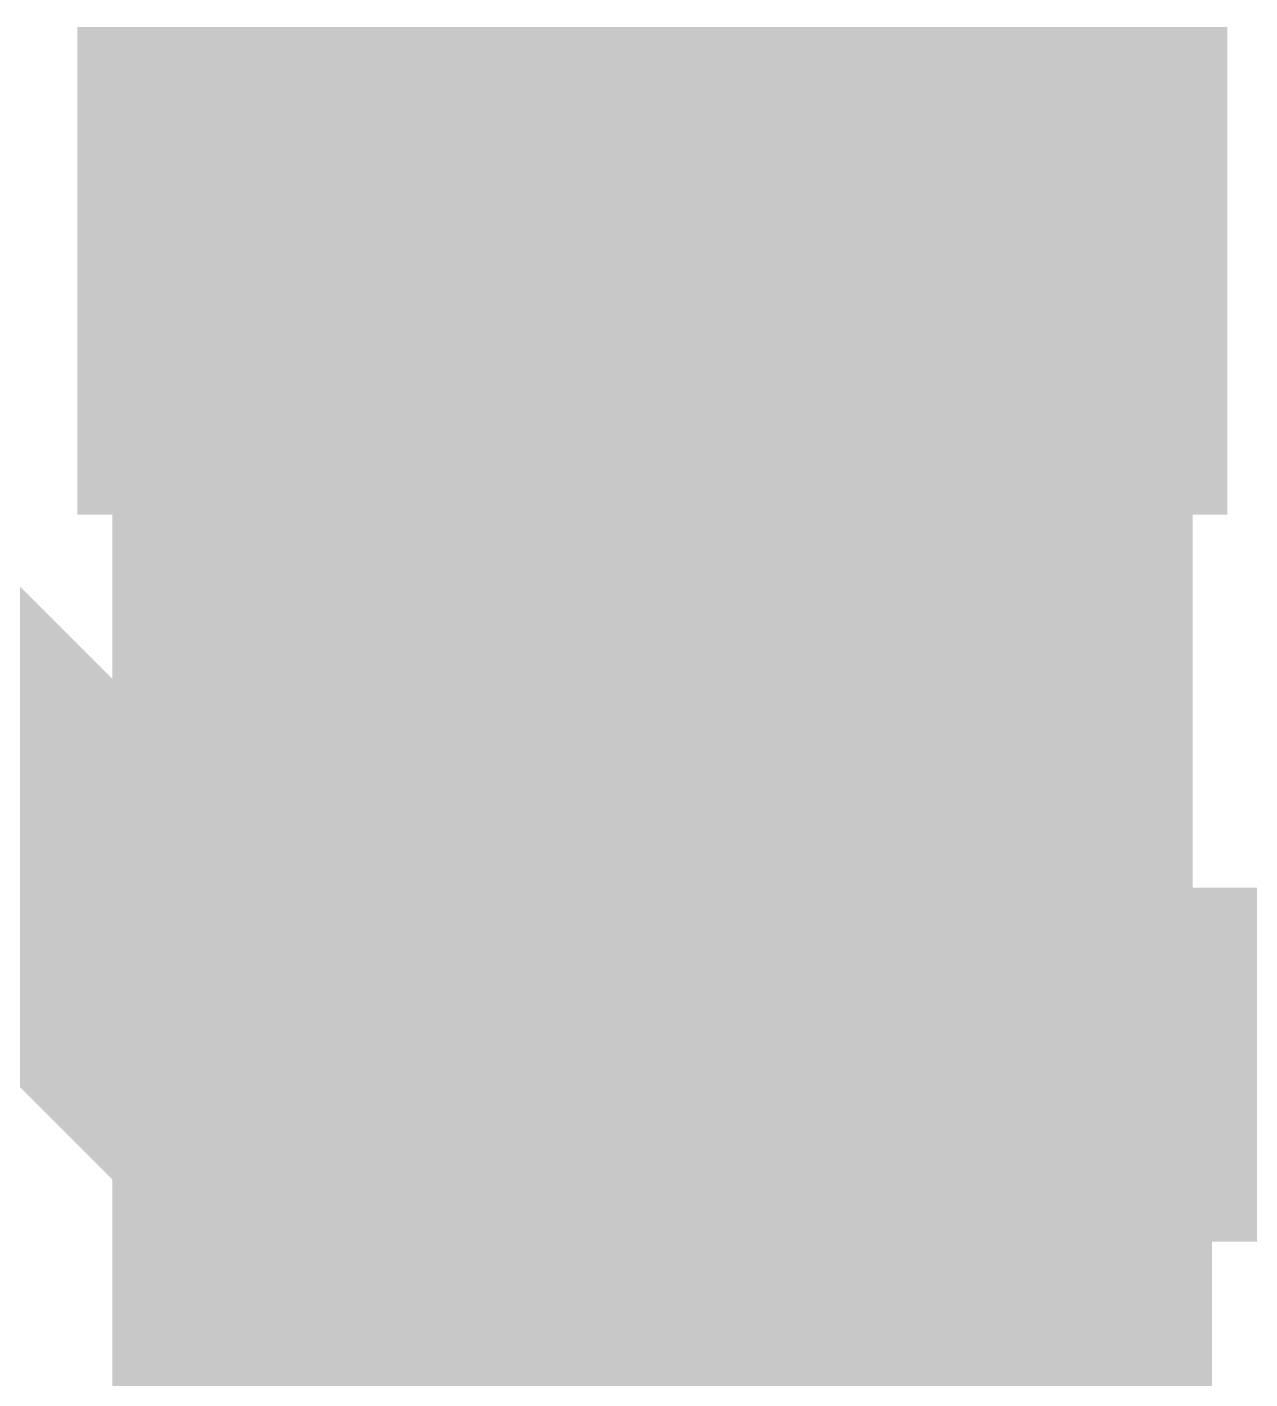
# Model space of a CAD drawing. Header units: inches. Extents: x 68 to 568, y 3 to 460.
# Drawn here: x 152.589 to 154.343, y 11.015 to 12.955 of the extents above; entities that cross this region are included whole.
import ezdxf

# ---------------------------------------------------------------- set-up
doc = ezdxf.new("R2010")
doc.units = ezdxf.units.IN
for name, color, linetype in [('Bottom Layer', 5, 'Continuous'), ('Top Layer', 1, 'Continuous'), ('Top Overlay', 2, 'Continuous'), ('Top Paste', 8, 'Continuous'), ('Top Solder', 216, 'Continuous')]:
    doc.layers.add(name, color=color, linetype=linetype)

# ---------------------------------------------------------------- blocks, each defined once
blk = doc.blocks.new('C___0402_126')
at = {"layer": 'Top Layer'}
for points in [[(-0.6985, -0.3175), (-0.6985, 0.3175), (-0.2413, 0.3175), (-0.2413, -0.3175)], [(0.2413, -0.3175), (0.2413, 0.3175), (0.6985, 0.3175), (0.6985, -0.3175)]]:
    blk.add_hatch(color=1, dxfattribs=at).paths.add_polyline_path(points)
at = {"layer": 'Top Paste'}
for points in [[(-0.6985, -0.3175), (-0.6985, 0.3175), (-0.2413, 0.3175), (-0.2413, -0.3175)], [(0.2413, -0.3175), (0.2413, 0.3175), (0.6985, 0.3175), (0.6985, -0.3175)]]:
    blk.add_hatch(color=8, dxfattribs=at).paths.add_polyline_path(points)
at = {"layer": 'Top Solder'}
for points in [[(-0.7585, -0.3775), (-0.7585, 0.3775), (-0.1813, 0.3775), (-0.1813, -0.3775)], [(0.1813, -0.3775), (0.1813, 0.3775), (0.7585, 0.3775), (0.7585, -0.3775)]]:
    blk.add_hatch(color=216, dxfattribs=at).paths.add_polyline_path(points)
at = {"layer": 'Top Overlay'}
for points in [[(-0.7874, 0.4064, 0.127, 0.127, 0), (-0.7874, -0.4064, 0.127, 0.127, 0)], [(-0.2794, 0.4064, 0.127, 0.127, 0), (-0.7874, 0.4064, 0.127, 0.127, 0)], [(0.7874, 0.4064, 0.127, 0.127, 0), (0.2794, 0.4064, 0.127, 0.127, 0)], [(0.7874, 0.4064, 0.127, 0.127, 0), (0.7874, -0.4064, 0.127, 0.127, 0)], [(-0.2794, -0.4064, 0.127, 0.127, 0), (-0.7874, -0.4064, 0.127, 0.127, 0)], [(0.7874, -0.4064, 0.127, 0.127, 0), (0.2794, -0.4064, 0.127, 0.127, 0)]]:
    blk.add_lwpolyline(points, format="xyseb", dxfattribs=at)
for points in [[(-0.8191, 0.4064, 0.0635, 0.0635, 1), (-0.7556, 0.4064, 0.0635, 0.0635, 1)], [(-0.8191, 0.4064, 0.0635, 0.0635, 1), (-0.7556, 0.4064, 0.0635, 0.0635, 1)], [(-0.3111, 0.4064, 0.0635, 0.0635, 1), (-0.2477, 0.4064, 0.0635, 0.0635, 1)], [(0.2477, 0.4064, 0.0635, 0.0635, 1), (0.3111, 0.4064, 0.0635, 0.0635, 1)], [(0.7556, 0.4064, 0.0635, 0.0635, 1), (0.8191, 0.4064, 0.0635, 0.0635, 1)], [(0.7556, 0.4064, 0.0635, 0.0635, 1), (0.8191, 0.4064, 0.0635, 0.0635, 1)], [(-0.8191, -0.4064, 0.0635, 0.0635, 1), (-0.7556, -0.4064, 0.0635, 0.0635, 1)], [(-0.8191, -0.4064, 0.0635, 0.0635, 1), (-0.7556, -0.4064, 0.0635, 0.0635, 1)], [(-0.3111, -0.4064, 0.0635, 0.0635, 1), (-0.2477, -0.4064, 0.0635, 0.0635, 1)], [(0.2477, -0.4064, 0.0635, 0.0635, 1), (0.3111, -0.4064, 0.0635, 0.0635, 1)], [(0.7556, -0.4064, 0.0635, 0.0635, 1), (0.8191, -0.4064, 0.0635, 0.0635, 1)], [(0.7556, -0.4064, 0.0635, 0.0635, 1), (0.8191, -0.4064, 0.0635, 0.0635, 1)]]:
    blk.add_lwpolyline(points, format="xyseb", close=True, dxfattribs=at)
blk = doc.blocks.new('UCC256404DDBR_172')
at = {"layer": 'Top Layer'}
blk.add_hatch(color=1, dxfattribs=at).paths.add_polyline_path([(-3.55, -4.145), (-2, -4.145), (-2, -4.745), (-3.55, -4.745)])
at = {"layer": 'Top Paste'}
blk.add_hatch(color=8, dxfattribs=at).paths.add_polyline_path([(-3.55, -4.145), (-2, -4.145), (-2, -4.745), (-3.55, -4.745)])
at = {"layer": 'Top Solder'}
blk.add_hatch(color=216, dxfattribs=at).paths.add_polyline_path([(-3.6, -4.095), (-1.95, -4.095), (-1.95, -4.795), (-3.6, -4.795)])

msp = doc.modelspace()

# ---------------------------------------------------------------- hatches: boundary and pattern name
at = {"layer": 'Top Layer'}
msp.add_hatch(color=1, dxfattribs=at).paths.add_polyline_path([(152.7108, 8.9982), (154.2608, 8.9982), (154.2608, 12.905), (152.7108, 12.905)])

# ---------------------------------------------------------------- linework, layer by layer
at = {"layer": 'Bottom Layer'}
for points in [[(151.7361, 12.635, 0.508, 0.508, 0), (152.9056, 11.4655, 0.508, 0.508, 0)], [(152.9056, 11.4655, 0.508, 0.508, 0), (160.2727, 11.4655, 0.508, 0.508, 0)]]:
    msp.add_lwpolyline(points, format="xyseb", dxfattribs=at)
msp.add_lwpolyline([(152.7786, 11.4655, 0.254, 0.254, 1), (153.0326, 11.4655, 0.254, 0.254, 1)], format="xyseb", close=True, dxfattribs=at)
msp.add_lwpolyline([(152.7786, 11.4655, 0.254, 0.254, 1), (153.0326, 11.4655, 0.254, 0.254, 1)], format="xyseb", close=True, dxfattribs=at)

# ---------------------------------------------------------------- block references
msp.add_blockref('UCC256404DDBR_172', (156.2608, 17.05))
at = {"rotation": 180}
msp.add_blockref('C___0402_126', (154.4701, 11.0048), dxfattribs=at)

doc.saveas('drawing.dxf')
